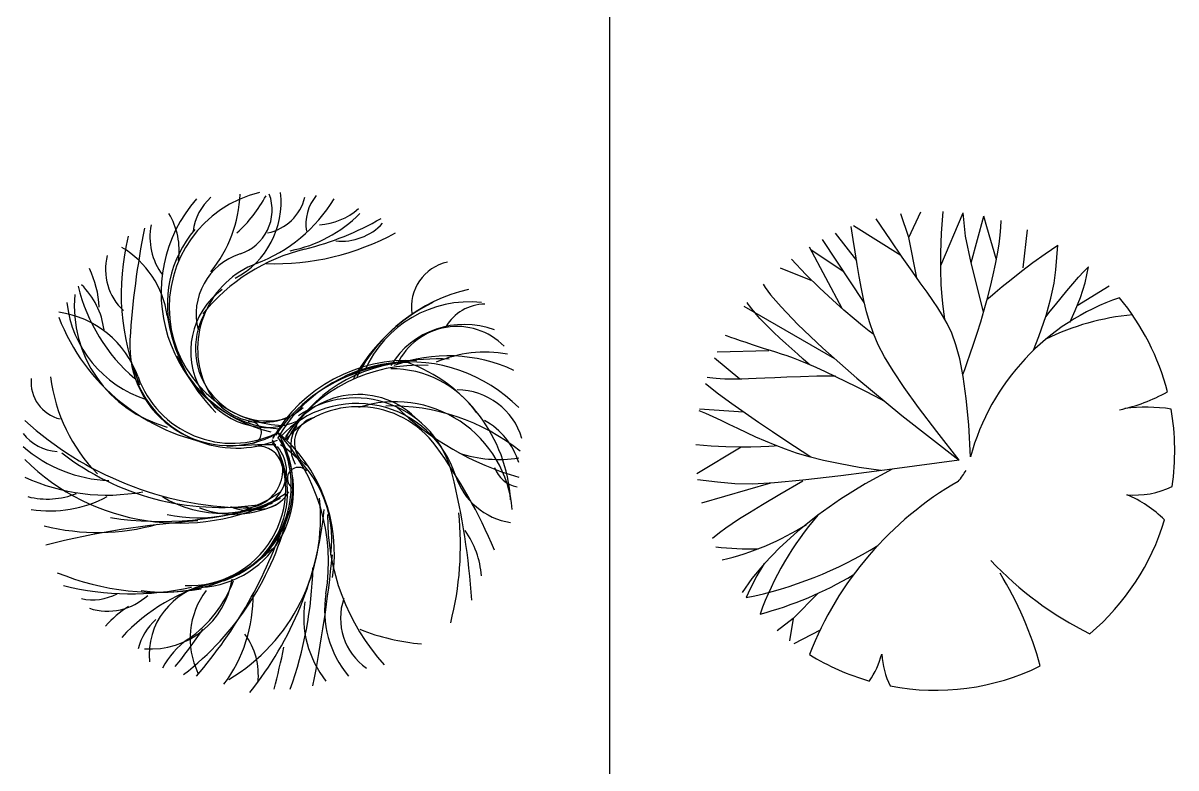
# Model space of a CAD drawing. Header units: millimetres. Extents: x -4017 to 59953, y -688 to 66564.
# Drawn here: x 22842 to 26487, y 40145 to 42501 of the extents above; entities that cross this region are included whole.
import ezdxf

# ---------------------------------------------------------------- set-up
doc = ezdxf.new("R2010")
doc.units = ezdxf.units.MM
doc.layers.add('www.cad-blocks.net', color=7, linetype='Continuous')

# ---------------------------------------------------------------- blocks, each defined once
blk = doc.blocks.new('A$C516926BB')
blk.add_line((27.1553, 38.5194), (27.1553, 0))
blk = doc.blocks.new('A$C2DE82054')
at = {"color": 0}
for centre, major_axis, start_param, end_param in [((0.8359, 1.2177), (-0.3738, 0), -1.332422, 1.526435), ((0.2662, 1.5934), (0.2973, 0.2973), 4.821451, 5.455988), ((0.5427, 1.551), (-0.1932, 0.1932), 2.844432, 4.036739), ((0.3809, 1.7791), (-0.311, 0.311), 3.091742, 3.433269), ((0.6415, 1.5254), (-0.1032, 0.1032), 2.667691, 4.280022), ((1.034, 1.481), (-0.0988, 0.0988), 0.088274, 0.949558), ((0.8884, 1.2633), (0.4519, 0), 2.423966, 4.478141), ((0.7061, 1.4383), (-0.1199, 0.1199), -0.063252, 0.668278), ((0.5628, 1.8155), (-0.3477, 0.3477), 2.719247, 3.38173), ((0.7437, 1.6019), (0.1073, 0.1073), 4.123027, 5.25641), ((0.2662, 1.3967), (0.1608, 0.1608), 5.362408, 6.04156), ((0.7632, 1.8146), (0.3011, 0.3011), 4.120241, 4.715316), ((0.6703, 2.295), (0.6506, 0.6506), 4.16931, 4.452382), ((0.9249, 1.6813), (-0.1436, 0.1436), 2.41665, 3.084679), ((2.9449, 0.9545), (-1.8469, 1.8469), 0.587372, 0.723787), ((0.6036, 1.4402), (0.1433, 0.1433), 2.165728, 2.991213), ((0.818, 1.2284), (0.2558, 0.2558), 1.649661, 2.644315), ((1.0063, 1.6042), (0.1256, 0.1256), 3.825852, 4.752619), ((1.0516, 1.2608), (0.5243, 0.5243), 2.108221, 2.756186), ((0.7942, 2.158), (0.5675, 0.5675), 3.894553, 4.425382), ((0.1584, 1.1489), (0.2125, 0.2125), 5.641906, 6.530507), ((0.7478, 1.1953), (0.142, 0.142), 1.096895, 2.604148), ((1.0355, 0.8176), (-0.4256, 0.4256), -0.543079, 0.102868), ((0.4362, 1.3369), (0.1242, 0.1242), 2.100082, 3.184901), ((0.8396, 1.0868), (0.2035, 0.2035), 1.148451, 2.746981), ((1.3739, 1.2181), (-0.1035, 0.1035), -0.563432, 0.928809), ((-0.0835, 1.2018), (0.2295, 0.2295), 5.546704, 5.939254), ((0.7143, 1.4153), (0.3931, 0.3931), 2.594286, 3.22026), ((0.0191, 1.117), (-0.1688, 0.1688), 4.048862, 4.733138), ((0.5575, 1.2212), (0.2796, 0.2796), 2.261407, 3.666718), ((0.7708, 1.0787), (-0.1703, 0.1703), -0.160319, 2.783437), ((1.527, 0.758), (0.3744, 0.3744), 1.011638, 1.886374), ((1.4117, 0.8736), (-0.2555, 0.2555), -0.889331, 0.373897), ((0.5006, 1.2731), (0.2577, 0.2577), 2.466413, 3.616504), ((1.5604, 0.7055), (0.4174, 0.4174), 1.250699, 1.848329), ((1.4625, 1.0814), (-0.1036, 0.1036), -0.764603, 0.249169), ((0.068, 0.8914), (0.2221, 0.2221), 5.842919, 6.925899), ((0.7123, 1.4178), (0.4543, 0.4543), 2.723711, 3.774227), ((0.9959, 1.2705), (-0.3859, 0.3859), 0.929517, 1.569297), ((0.7733, 1.0866), (-0.1615, 0.1615), 0.279486, 2.675512), ((1.3943, 0.8917), (0.1922, 0.1922), 0.42492, 1.807513), ((1.3718, 0.9472), (-0.1484, 0.1484), 4.707507, 6.618071), ((0.6531, 1.0959), (0.2232, 0.2232), 2.294583, 4.425338), ((0.8283, 1.202), (-0.2606, 0.2606), 1.168633, 2.304112), ((1.2159, 0.5559), (-0.3491, 0.3491), -0.843037, 0.260708), ((1.2224, 0.5618), (-0.4831, 0), 3.918362, 5.759853), ((1.3156, 0.2372), (0.578, 0.578), 0.747155, 1.143184), ((1.3438, 0.5729), (0.3474, 0.3474), 0.348687, 1.141145), ((1.4606, 0.6853), (0.2761, 0.2761), 0.603768, 1.193128), ((1.2507, 0.529), (-0.3573, 0.3573), -0.843918, 0.199694), ((1.2394, 0.588), (-0.3224, 0.3224), -0.751483, 0.306503), ((1.1649, 0.6925), (-0.2339, 0.2339), 4.548664, 5.505308), ((1.0481, 0.578), (0.3495, 0.3495), 5.560231, 6.726974), ((0.1445, 0.981), (-0.0844, 0.0844), 0.688757, 2.130942), ((0.6102, 1.0613), (0.3726, 0.3726), 2.477283, 3.136265), ((0.6745, 1.1123), (0.2403, 0.2403), 2.732431, 4.317974), ((0.6622, 1.105), (0.2244, 0.2244), 2.701326, 4.372078), ((1.2122, 0.5393), (-0.3507, 0.3507), -0.484397, 0.199735), ((0.7578, 1.0531), (0.1409, 0.1409), 2.746981, 4.625184), ((1.0595, 0.682), (-0.1838, 0.1838), -1.549132, 0.344234), ((1.3717, 0.7423), (0.1516, 0.1516), 5.78592, 7.065112), ((1.0549, 0.5855), (0.232, 0.232), 5.807902, 7.892309), ((1.0503, 0.6151), (-0.2234, 0.2234), 4.168686, 6.103034), ((1.1762, 0.5475), (0.2628, 0.2628), 5.580467, 7.386393), ((1.0596, 0.5992), (-0.2151, 0.2151), 4.554282, 6.355401), ((1.1636, 0.2524), (0.462, 0.462), 0.109972, 0.81065), ((1.8166, 1.561), (-0.6471, 0.6471), 1.583614, 2.079967), ((0.7238, 1.6547), (-1.0717, 0), 0.835886, 1.545317), ((0.7195, 0.8212), (-0.0241, 0.0241), 2.582286, 5.725689), ((0.9695, 0.7783), (0.0871, 0.0871), 1.792082, 2.836946), ((0.9407, 0.7891), (0.0586, 0.0586), 1.015993, 3.431056), ((1.3519, 0.6626), (0.1586, 0.1586), 5.786514, 6.568771), ((0.116, 0.9094), (0.1042, 0.1042), 3.020258, 3.86944), ((0.5465, 0.6408), (-0.2183, 0.2183), 2.410488, 4.480978), ((0.5382, 0.6547), (-0.2227, 0.2227), 2.584178, 4.493371), ((0.4894, 0.4416), (-0.35, 0.35), 3.768014, 4.808973), ((0.358, 0.4109), (0.4297, 0.4297), 5.334397, 6.244588), ((0.2861, 1.1038), (0.3068, 0.3068), 3.206928, 3.893175), ((0.5245, 0.6435), (-0.2164, 0.2164), 2.31566, 4.456685), ((0.5404, 0.6347), (0.2093, 0.2093), 4.091619, 6.075603), ((0.5279, 0.6548), (-0.2264, 0.2264), 2.697138, 4.391244), ((0.7861, -1.1418), (1.361, 1.361), 0.778746, 0.858632), ((0.7102, 0.6984), (0.0869, 0.0869), 3.465616, 6.199531), ((0.6995, 0.7049), (-0.0861, 0.0861), 2.330715, 4.676882), ((0.7437, 0.7014), (0.0545, 0.0545), 5.691924, 7.216769), ((0.6162, 0.4823), (-0.2545, 0.2545), 3.794967, 4.915166), ((-0.0254, -0.1874), (1.1627, 1.1627), 5.896047, 6.125079), ((0.4937, 1.2291), (0.6937, 0), 3.930866, 5.192686), ((0.6253, 1.4043), (-0.5793, 0.5793), 1.695993, 2.499755), ((1.5032, 1.1315), (0.2792, 0.2792), 3.603068, 4.089251), ((0.8709, 0.6763), (-0.025, 0.025), 4.699867, 8.17885), ((1.5816, 0.7453), (-0.069, 0.069), 1.143265, 2.152765), ((0.2648, 1.2483), (-0.4415, 0.4415), 1.927229, 2.540042), ((-0.8506, 0.1465), (1.6077, 1.6077), 5.561662, 5.739482), ((1.574, 0.7518), (-0.1535, 0.1535), 1.095513, 2.20537), ((0.0767, 0.8571), (0.1738, 0.1738), 3.674941, 4.312057), ((0.6271, 0.9261), (0.2541, 0.2541), 3.380728, 4.525826), ((0.5535, 1.0063), (0.3212, 0.3212), 3.710046, 4.538379), ((0.7455, 0.6871), (0.0764, 0.0764), 3.508263, 4.988678), ((0.0837, 0.9644), (-0.2762, 0.2762), 2.206809, 2.842475), ((0.4375, 1.6324), (0.772, 0.772), 3.778973, 4.254364), ((0.6664, 0.8735), (0.219, 0.219), 3.570217, 4.405951), ((0.3466, 0.5512), (0.4199, 0.4199), 4.463927, 5.603629), ((-0.0474, 0.779), (-0.6441, 0.6441), 3.010578, 3.698906), ((-0.5752, 1.0166), (-1.0473, 1.0473), 3.216936, 3.604652), ((-0.133, 0.6834), (0.7711, 0.7711), 4.820596, 5.401158), ((1.6585, 0.5532), (0.492, 0.492), 2.342429, 3.090452), ((0.3875, 0.4659), (-0.7038, 0.7038), 3.677367, 4.029688), ((0.2363, 1.1982), (-0.4896, 0.4896), 2.10858, 2.632353), ((0.7344, -2.1434), (1.9034, 1.9034), 0.852832, 1.034164), ((1.1632, 0.3469), (-0.2028, 0.2028), 4.001866, 4.538737), ((0.4467, 0.8084), (-0.3475, 0.3475), 2.20743, 3.125631), ((-3.6763, 0.9133), (-3.3085, 3.3085), 3.734997, 3.824566), ((0.4267, 1.1659), (0.6007, 0.6007), 3.54187, 4.088531), ((-0.3304, 0.4284), (-0.8821, 0.8821), 3.585186, 3.899385), ((0.3413, 1.2027), (0.6299, 0.6299), 3.685276, 4.143413), ((0.7402, -0.216), (-0.4094, 0.4094), -0.557415, 0.046262), ((0.4039, 0.3971), (0.1836, 0.1836), 3.850715, 5.347343), ((0.6262, 0.1181), (0.1611, 0.1611), 0.950026, 2.448086), ((0.2948, 0.4939), (-0.2806, 0.2806), 2.966949, 3.56407), ((0.2202, 0.4548), (-0.1146, 0.1146), 2.133128, 2.850074), ((0.2669, 0.4451), (-0.1329, 0.1329), 2.048295, 3.101049), ((0.7801, 0.1708), (-0.1782, 0.1782), 0.140634, 1.234533), ((0.2623, 0.3036), (0.3287, 0.3287), 4.856905, 5.516146), ((1.2768, 0.2595), (-0.2287, 0.2287), 0.622008, 1.48507), ((1.1958, 0.2343), (0.1359, 0.1359), 2.025514, 3.316923), ((0.5119, -0.0105), (-0.236, 0.236), -0.219097, 0.064661), ((1.212, 0.2376), (-0.2296, 0.2296), 0.634032, 1.455875), ((0.5506, 0.087), (-0.1371, 0.1371), -0.045656, 0.518549), ((-0.9162, 1.2068), (-1.2686, 1.2686), 3.249246, 3.330856), ((0.5244, 0.0547), (0.1552, 0.1552), 5.38827, 6.12896), ((1.3157, 0.824), (-0.4758, 0.4758), 1.974683, 2.272997), ((0.6754, -0.0499), (0.1888, 0.1888), 1.396153, 1.862055), ((-1.1514, 0.5296), (-1.4236, 1.4236), 3.666081, 3.733907)]:
    blk.add_ellipse(centre, major_axis=major_axis, ratio=1, start_param=start_param, end_param=end_param, dxfattribs=at)
blk = doc.blocks.new('A$C3F7C2D30')
at = {"color": 0, "linetype": 'ByBlock'}
for p, q in [((0.6735, 1.4313), (0.6484, 1.5065)), ((0.6735, 1.4313), (0.7113, 1.5129)), ((0.7744, 1.3429), (0.8449, 1.5092)), ((0.8525, 1.436), (0.8449, 1.5092)), ((0.8707, 1.3512), (0.9109, 1.4985)), ((0.9201, 1.4654), (0.9109, 1.4985)), ((0.6485, 1.3747), (0.4979, 1.4686)), ((0.9501, 1.361), (0.9201, 1.4654)), ((0.5326, 1.2256), (0.4007, 1.4253)), ((0.509, 1.3584), (0.4416, 1.4455)), ((0.6985, 1.3037), (0.6735, 1.4313)), ((0.8707, 1.3512), (0.8525, 1.436)), ((1.0351, 1.3354), (1.0488, 1.4557)), ((0.4623, 1.2069), (0.3592, 1.4014)), ((0.468, 1.3233), (0.3648, 1.391)), ((1.1414, 1.3685), (1.1443, 1.4077)), ((0.9099, 1.1962), (0.8707, 1.3512)), ((1.138, 1.3293), (1.1414, 1.3685)), ((0.3648, 1.2952), (0.2676, 1.3349)), ((1.1323, 1.2875), (1.138, 1.3293)), ((1.2304, 1.2885), (1.2417, 1.3387)), ((1.1227, 1.2402), (1.1323, 1.2875)), ((1.3068, 1.2776), (1.2056, 1.2157)), ((1.216, 1.2423), (1.2304, 1.2885)), ((1.1075, 1.1848), (1.1227, 1.2402)), ((1.1996, 1.2005), (1.216, 1.2423)), ((0.4393, 1.0482), (0.1528, 1.2135)), ((0.1657, 1.221), (0.1623, 1.2259)), ((0.1702, 1.2148), (0.1657, 1.221)), ((0.176, 1.2072), (0.1702, 1.2148)), ((0.1832, 1.1982), (0.176, 1.2072)), ((0.1921, 1.1878), (0.1832, 1.1982)), ((0.2026, 1.1759), (0.1921, 1.1878)), ((0.2152, 1.1626), (0.2026, 1.1759)), ((1.0848, 1.1186), (1.1075, 1.1848)), ((1.1822, 1.1631), (1.1996, 1.2005)), ((0.2298, 1.1478), (0.2152, 1.1626)), ((0.2465, 1.1315), (0.2298, 1.1478)), ((0.2648, 1.1143), (0.2465, 1.1315)), ((0.284, 1.0967), (0.2648, 1.1143)), ((0.3032, 1.0793), (0.284, 1.0967)), ((1.0674, 1.0749), (1.0848, 1.1186)), ((0.2304, 1.0735), (0.0669, 1.0688)), ((0.3219, 1.0626), (0.3032, 1.0793)), ((0.3394, 1.0472), (0.3219, 1.0626)), ((0.1393, 0.9834), (0.0586, 1.0498)), ((0.3548, 1.0336), (0.3394, 1.0472)), ((0.3604, 1.0287), (0.3548, 1.0336)), ((0.072, 0.9366), (0.03, 0.969)), ((0.1137, 0.9058), (0.072, 0.9366)), ((0.1502, 0.8797), (0.0112, 0.8883)), ((0.1555, 0.876), (0.1137, 0.9058)), ((0.1981, 0.8465), (0.1555, 0.876)), ((0.242, 0.8169), (0.1981, 0.8465)), ((0.2877, 0.7866), (0.242, 0.8169)), ((0.1437, 0.7682), (0.0033, 0.6843)), ((0.3358, 0.755), (0.2877, 0.7866)), ((0.364, 0.7365), (0.3358, 0.755)), ((0.6203, 0.6992), (0.5357, 0.6529)), ((0.236, 0.6547), (0.0182, 0.5911)), ((0.5357, 0.6529), (0.4573, 0.6039)), ((0.4573, 0.6039), (0.3857, 0.5532)), ((0.3857, 0.5532), (0.3213, 0.5018)), ((0.3213, 0.5018), (0.2648, 0.4507)), ((0.2648, 0.4507), (0.2165, 0.4008)), ((0.2165, 0.4008), (0.1769, 0.3533)), ((0.1769, 0.3533), (0.1466, 0.309)), ((0.3867, 0.3065), (0.3072, 0.2268)), ((0.3072, 0.2268), (0.2573, 0.1882)), ((0.3072, 0.2268), (0.2961, 0.1563)), ((0.3927, 0.1899), (0.3095, 0.1464))]:
    blk.add_line(p, q, dxfattribs=at)
for points in [[(0.787, 1.1728), (0.7846, 1.1892), (0.7815, 1.2131), (0.7785, 1.2444), (0.7759, 1.2832), (0.7744, 1.3295), (0.7744, 1.3834), (0.7766, 1.4448), (0.7814, 1.5139)], [(0.8323, 0.7274), (0.7614, 0.8185), (0.7042, 0.8944), (0.6588, 0.9573), (0.6235, 1.0097), (0.5967, 1.0539), (0.5766, 1.0924), (0.5615, 1.1275), (0.5496, 1.1615), (0.5396, 1.1964), (0.5309, 1.2325), (0.5232, 1.2696), (0.5163, 1.3077), (0.5098, 1.3465), (0.5036, 1.3859), (0.4973, 1.4257), (0.4907, 1.466)], [(0.868, 0.7375), (0.8626, 0.8387), (0.855, 0.9227), (0.8455, 0.9915), (0.8345, 1.0474), (0.8222, 1.0924), (0.8088, 1.129), (0.7947, 1.1591), (0.7802, 1.1849), (0.7653, 1.2087), (0.7492, 1.2325), (0.7309, 1.2584), (0.7094, 1.2884), (0.6836, 1.3246), (0.6525, 1.369), (0.615, 1.4238), (0.5701, 1.4909)], [(0.8443, 0.9979), (0.8501, 1.0141), (0.8579, 1.0363), (0.8673, 1.0633), (0.8778, 1.0944), (0.889, 1.1286), (0.9005, 1.1648), (0.9117, 1.2023), (0.9223, 1.24), (0.9319, 1.277), (0.9403, 1.313), (0.9476, 1.3475), (0.9537, 1.3802), (0.9586, 1.4107), (0.9622, 1.4386), (0.9645, 1.4635), (0.9655, 1.485)], [(0.9213, 1.2365), (0.9301, 1.244), (0.9461, 1.2577), (0.9686, 1.2764), (0.9966, 1.2991), (1.0291, 1.3246), (1.0651, 1.352), (1.1039, 1.38), (1.1443, 1.4077)], [(0.5627, 1.1245), (0.5481, 1.1358), (0.527, 1.1524), (0.5002, 1.1744), (0.4682, 1.2016), (0.4317, 1.2341), (0.3915, 1.2718), (0.348, 1.3146), (0.3021, 1.3625)], [(1.1062, 1.181), (1.1203, 1.1985), (1.1366, 1.2188), (1.1545, 1.2407), (1.1733, 1.2632), (1.1921, 1.2853), (1.2102, 1.3059), (1.227, 1.3241), (1.2417, 1.3387)], [(0.2131, 1.2839), (0.2193, 1.2739), (0.2365, 1.2505), (0.2695, 1.2118), (0.3228, 1.1562), (0.4011, 1.0818), (0.509, 0.9867), (0.6512, 0.8692), (0.8323, 0.7274)], [(0.5978, 0.9133), (0.584, 0.9204), (0.5634, 0.9309), (0.5374, 0.9441), (0.5076, 0.959), (0.4754, 0.975), (0.4425, 0.9911), (0.4102, 1.0065), (0.3801, 1.0203), (0.3533, 1.0321), (0.3296, 1.0419), (0.3083, 1.0501), (0.2889, 1.0571), (0.2707, 1.0631), (0.2532, 1.0687), (0.2356, 1.0742), (0.2175, 1.0799), (0.1983, 1.086), (0.1787, 1.0925), (0.1594, 1.099), (0.1411, 1.1053), (0.1247, 1.1109), (0.1107, 1.1158), (0.1, 1.1195), (0.0934, 1.1219)], [(0.4418, 0.9934), (0.3823, 0.9926), (0.3311, 0.9914), (0.2873, 0.9899), (0.2499, 0.9883), (0.218, 0.9868), (0.1906, 0.9854), (0.1667, 0.9842), (0.1454, 0.9835), (0.1259, 0.9832), (0.1081, 0.9834), (0.0918, 0.9839), (0.0773, 0.9847), (0.0644, 0.9856), (0.0532, 0.9866), (0.0437, 0.9876), (0.036, 0.9885)], [(0.5853, 0.6944), (0.5159, 0.7047), (0.4558, 0.7154), (0.4037, 0.7265), (0.3583, 0.7379), (0.3185, 0.7497), (0.283, 0.7619), (0.2505, 0.7744), (0.2199, 0.7874), (0.19, 0.8007), (0.1609, 0.8141), (0.1327, 0.8274), (0.1056, 0.8404), (0.0796, 0.8527), (0.055, 0.8642), (0.0319, 0.8745), (0.0104, 0.8835)], [(0.2561, 0.7723), (0.2478, 0.7716), (0.2307, 0.7704), (0.2058, 0.7692), (0.1741, 0.7683), (0.1366, 0.7682), (0.0945, 0.7691), (0.0486, 0.7717), (0, 0.7761)], [(0.8323, 0.7274), (0.6203, 0.6992), (0.4588, 0.6782), (0.338, 0.6639), (0.2482, 0.6553), (0.1797, 0.6519), (0.1229, 0.6529), (0.068, 0.6575), (0.0054, 0.6651)], [(0.338, 0.6613), (0.2658, 0.6187), (0.2107, 0.5861), (0.1694, 0.5613), (0.1385, 0.5422), (0.1147, 0.5266), (0.0946, 0.5125), (0.0749, 0.4977), (0.0523, 0.4801)]]:
    blk.add_lwpolyline(points, dxfattribs=at)
for centre, major_axis, start_param, end_param in [((1.5784, 0.5452), (0.5204, 0.5204), 1.116601, 2.091857), ((0.7569, 0.7571), (-0.5354, 0.5354), 4.175171, 4.620614), ((1.448, 0.4197), (0.5445, 0.5445), 0.873335, 1.245668), ((1.22, 1.4377), (-0.3987, 0.3987), 2.57038, 2.857233), ((1.4243, 0.3807), (0.3637, 0.3637), 0.632891, 0.917355), ((0.7569, 0.7571), (0.5354, 0.5354), 5.348592, 5.673003), ((-0.0944, 1.3633), (0.821, 0.821), 4.847571, 4.884316), ((1.3682, -0.2781), (-0.7651, 0.7651), -0.264574, 0.415742), ((1.3874, 0.8855), (0.1898, 0.1898), 3.834848, 4.383214), ((1.2182, 0.274), (0.264, 0.264), 0.001684, 0.388003), ((1.1282, -0.0905), (0.6949, 0.6949), 1.641921, 2.012205), ((-0.1199, 1.2644), (-0.6197, 0.6197), 2.589896, 2.921212), ((0.7569, 0.7571), (-0.5354, 0.5354), 3.057902, 3.634006), ((0.1751, 1.4596), (0.716, 0.716), 3.816489, 3.948513), ((-0.0871, 1.5217), (-0.8861, 0.8861), 2.553676, 2.912919), ((1.7172, 1.1431), (-0.759, 0.759), 1.536897, 1.901339), ((0.985, -0.0796), (-0.6409, 0.6409), 0.226694, 0.361776), ((-0.0149, -0.2268), (-0.8095, 0.8095), 4.195274, 4.475832), ((-0.0944, 1.3633), (-0.821, 0.821), 2.615234, 2.891315), ((0.7569, 0.7571), (-0.5354, 0.5354), 1.803341, 2.077539), ((0.3267, 0.1826), (-0.1907, 0.1907), 3.322193, 3.669603), ((0.8515, 0.1312), (0.187, 0.187), 2.421615, 2.817632), ((0.7569, 0.7571), (0.5354, 0.5354), 3.738045, 4.381003)]:
    blk.add_ellipse(centre, major_axis=major_axis, ratio=1, start_param=start_param, end_param=end_param, dxfattribs=at)

msp = doc.modelspace()

# ---------------------------------------------------------------- block references
at = {"xscale": 1000, "yscale": 1000, "zscale": 1000}
for name, p in [('A$C2DE82054', (22842.1, 40384.2)), ('A$C3F7C2D30', (24969.2, 40391.1))]:
    msp.add_blockref(name, p, dxfattribs=at)
at = {"layer": 'www.cad-blocks.net', "color": 155, "true_color": 0x546d8e, "xscale": 1000, "yscale": 1000, "zscale": 1000}
msp.add_blockref('A$C516926BB', (-2458.7, 9375.6), dxfattribs=at)

doc.saveas('drawing.dxf')
